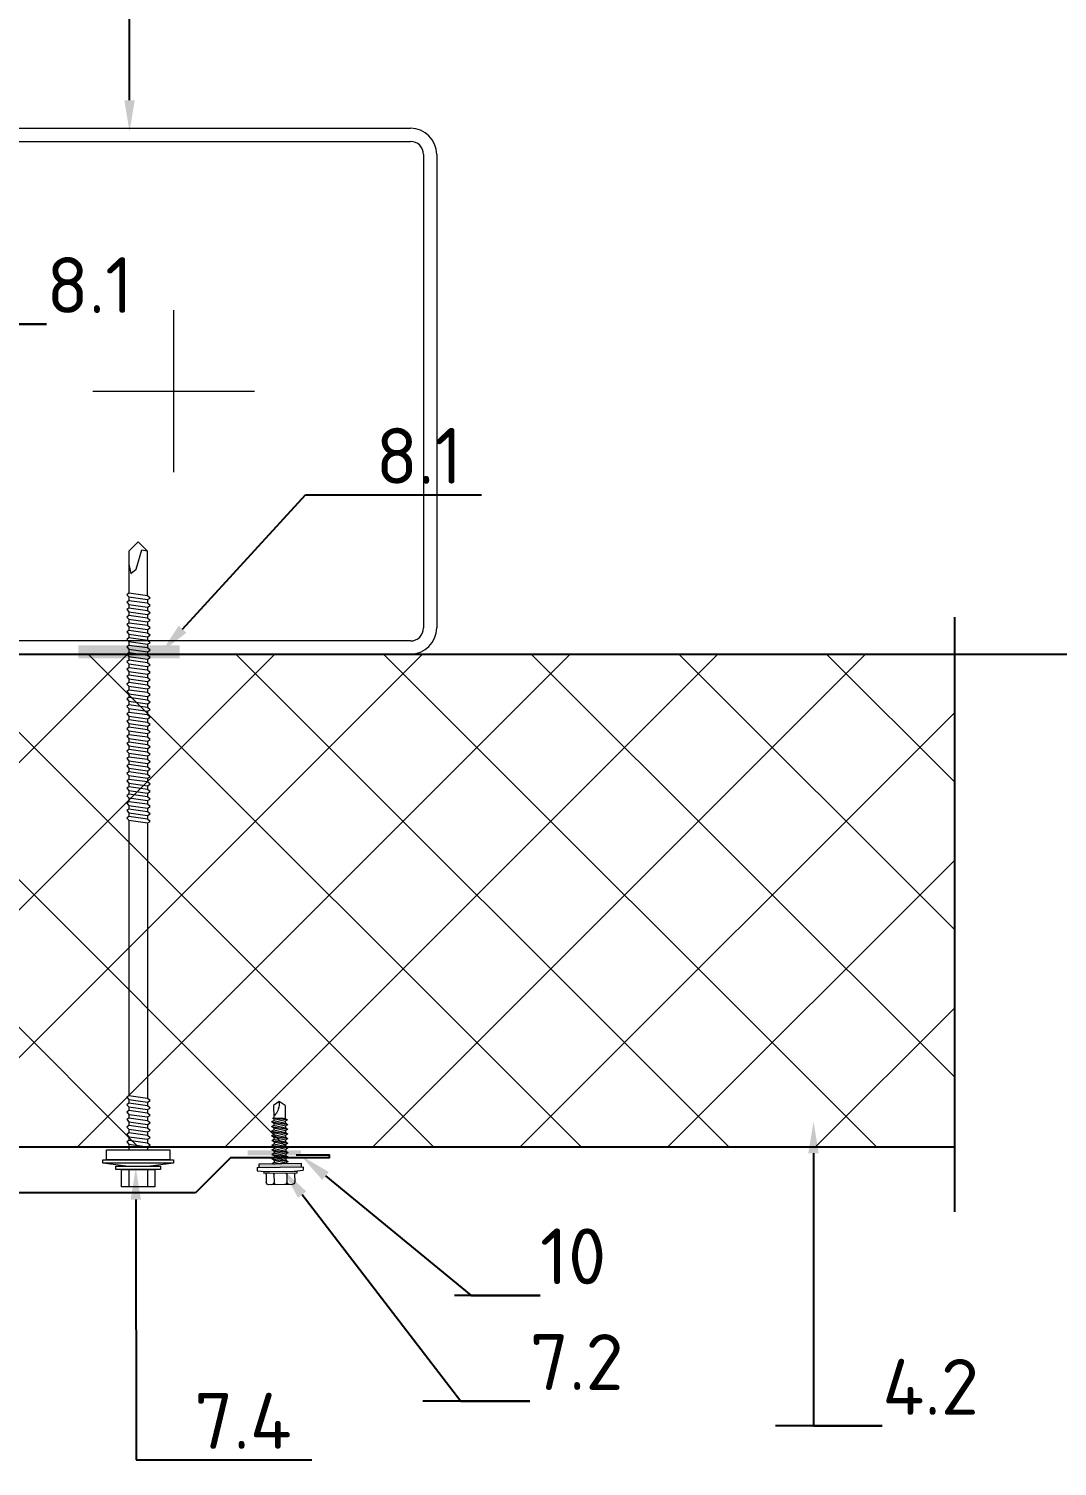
# Model space of a CAD drawing. Header units: millimetres. Extents: x -3689 to 3021565, y -698052 to -604547.
# Drawn here: x 2758851.7 to 2759164.4, y -666576 to -666138.6 of the extents above; entities that cross this region are included whole.
import ezdxf
from ezdxf import colors
from ezdxf.entities.mleader import LeaderData, LeaderLine
from ezdxf.math import Vec2, Vec3

# ---------------------------------------------------------------- set-up
doc = ezdxf.new("R2010")
doc.units = ezdxf.units.MM
doc.linetypes.add('CENTER', pattern=[50.800000000000004, 31.75, -6.35, 6.35, -6.35])
doc.layers.get('0').update_dxf_attribs({"lineweight": 0})
for name, color, linetype in [('A-FLOR-IDEN', 14, 'Continuous'), ('A-WALL-PATT', 181, 'Continuous'), ('S-GRID', 133, 'CENTER'), ('S-METL', 14, 'Continuous'), ('S-WALL-PATT', 181, 'Continuous')]:
    doc.layers.add(name, color=color, linetype=linetype)
doc.styles.add('ЕСКД', font='isocpeur.ttf')

# ---------------------------------------------------------------- blocks, each defined once
blk = doc.blocks.new('БК1')
at = {"color": 0, "linetype": 'ByBlock', "lineweight": 0, "ltscale": 60}
for p, q in [((-8180.458553099746, -262123.5185199365), (-8036.458553099746, -262123.5185199365)), ((-8180.458553099746, -262127.5185199365), (-8036.458553099746, -262127.5185199365)), ((-8188.458553099746, -262275.5185199365), (-8188.458553099746, -262131.5185199365)), ((-8184.458553099746, -262275.5185199365), (-8184.458553099746, -262131.5185199365)), ((-8032.458553099746, -262131.5185199365), (-8032.458553099746, -262275.5185199365)), ((-8028.458553099746, -262131.5185199365), (-8028.458553099746, -262275.5185199365)), ((-8108.458553099746, -262178.9185199365), (-8108.458553099746, -262228.1185199365)), ((-8133.058553099746, -262203.5185199365), (-8083.858553099746, -262203.5185199365)), ((-8036.458553099746, -262279.5185199365), (-8180.458553099746, -262279.5185199365)), ((-8036.458553099746, -262283.5185199365), (-8180.458553099746, -262283.5185199365))]:
    blk.add_line(p, q, dxfattribs=at)
for centre, radius, start, end in [((-8180.458553099746, -262131.5185199365), 8.000000000000002, 90, 180), ((-8036.458553099746, -262131.5185199365), 8.000000000000002, 0, 90), ((-8180.458553099746, -262131.5185199365), 4.000000000000001, 90, 180), ((-8036.458553099746, -262131.5185199365), 4.000000000000001, 0, 90), ((-8180.458553099746, -262275.5185199365), 8.000000000000002, 180, 270), ((-8180.458553099746, -262275.5185199365), 4.000000000000001, 180, 270), ((-8036.458553099746, -262275.5185199365), 4.000000000000001, 270, 0), ((-8036.458553099746, -262275.5185199365), 8.000000000000002, 270, 0)]:
    blk.add_arc(centre, radius, start, end, dxfattribs=at)
blk = doc.blocks.new('*U563')
at = {"lineweight": 0}
h = blk.add_hatch(dxfattribs=at)
h.set_pattern_fill('ANSI37', color=181, scale=10, style=0)
h.set_pattern_definition([(45, (90, -532.448770688905), (-22.45064030267288, 22.45064030267288), []), (135, (90, -532.448770688905), (-22.45064030267288, -22.45064030267288), [])])
h.paths.add_polyline_path([(0, 467.5512293110949), (0, 0), (150, 0), (150, 467.5512293110949)])
at = {"color": 5, "lineweight": 0}
for p, q in [((150, 467.5512293110949), (0, 467.5512293110949)), ((0, 0), (150, 0))]:
    blk.add_line(p, q, dxfattribs=at)
at = {"color": 5}
for p, q in [((0, 467.5512293110949), (0, 0)), ((150, 0), (150, 467.5512293110949))]:
    blk.add_line(p, q, dxfattribs=at)
blk = doc.blocks.new('*U572')
at = {"color": 0, "lineweight": 0, "ltscale": 10}
for p, q in [((0.9999999999995483, 10.75821146399544), (-1.578047253216045e-13, 3.758211464021094)), ((1.999999999999548, 10.75821146399548), (0.9999999999995483, 10.75821146399544)), ((0.9999999999995483, 10.75821146399544), (1.000000000000452, -10.75821146399535)), ((2.000000000000452, -10.75821146399531), (1.999999999999548, 10.75821146399548)), ((4.999999999999596, 9.625768151993025), (1.999999999999596, 9.625768151992899)), ((1.999999999999596, 9.625768151992899), (2.000000000000404, -9.625768151992732)), ((5.000000000000404, -9.625768151992606), (4.999999999999596, 9.625768151993025)), ((-1.000000000000214, 5.095994904011563), (-6.200000000000213, 5.095994904011344)), ((-6.200000000000213, 5.095994904011344), (-6.199999999999785, -5.095994904011865)), ((-2.853031142658489e-13, 6.794659872000921), (-1.000000000000285, 6.794659872000879)), ((-1.000000000000285, 6.794659872000879), (-0.9999999999997147, -6.794659872000962)), ((-0.9999999999997861, -5.095994904011646), (-1.000000000000214, 5.095994904011563)), ((2.853031142658489e-13, -6.794659872000921), (-2.853031142658489e-13, 6.794659872000921)), ((-1.000000000000119, 2.831108280006405), (-6.200000000000118, 2.831108280006187)), ((5.960699671339194, 2.831108280006697), (4.999999999999881, 2.831108280006657)), ((5.960699671339194, 2.831108280006697), (6.413676996087806, 3.623818598440535)), ((6.75340998968594, -2.831108279977059), (5.960699671339194, 2.831108280006697)), ((6.413676996087806, 3.623818598440535), (7.093142983283565, 2.831108280006745)), ((7.093142983283565, 2.831108280006745), (7.885853301688519, -2.831108279977012)), ((8.225586295286144, 2.831108280006792), (7.093142983283565, 2.831108280006745)), ((8.225586295286144, 2.831108280006792), (7.093142983283565, 2.831108280006745)), ((8.225586295286144, 2.831108280006792), (8.678563620122066, 3.623818598440631)), ((9.018296613720201, -2.831108279976964), (8.225586295286144, 2.831108280006792)), ((8.678563620122066, 3.623818598440631), (9.358029607317826, 2.83110828000684)), ((9.358029607317826, 2.83110828000684), (10.15073992572278, -2.831108279976917)), ((10.49047291932041, 2.831108280006887), (9.358029607317826, 2.83110828000684)), ((10.49047291932041, 2.831108280006887), (9.358029607317826, 2.831108280006839)), ((10.49047291932041, 2.831108280006887), (10.94345024406902, 3.623818598440726)), ((11.28318323772536, -2.831108279976869), (10.49047291932041, 2.831108280006887)), ((10.94345024406902, 3.623818598440726), (11.62291623132298, 2.831108280006935)), ((11.62291623132298, 2.831108280006935), (12.41562654969883, -2.831108279976822)), ((12.75535954329646, 2.831108280006982), (11.62291623126478, 2.831108280006935)), ((12.75535954329646, 2.831108280006983), (11.62291623132298, 2.831108280006935)), ((12.75535954329646, 2.831108280006982), (13.20833686810328, 3.623818598440821)), ((13.54806986170141, -2.831108279976774), (12.75535954329646, 2.831108280006982)), ((13.20833686810328, 3.623818598440821), (13.88780285529904, 2.83110828000703)), ((13.88780285529904, 2.83110828000703), (14.68051317370399, -2.831108279976727)), ((15.02024616730162, 2.831108280007077), (13.88780285529904, 2.83110828000703)), ((15.02024616730162, 2.831108280007078), (13.88780285529904, 2.83110828000703)), ((15.02024616730162, 2.831108280007077), (15.47322349210843, 3.623818598440916)), ((15.81295648570657, -2.831108279976679), (15.02024616730162, 2.831108280007077)), ((15.47322349210843, 3.623818598440916), (16.1526894793042, 2.831108280007125)), ((16.1526894793042, 2.831108280007125), (16.94539979768004, -2.831108279976632)), ((17.28513279133588, 2.831108280007173), (16.1526894793042, 2.831108280007125)), ((17.28513279133588, 2.831108280007173), (16.1526894793042, 2.831108280007126)), ((17.28513279133588, 2.831108280007173), (17.73811011608449, 3.623818598441011)), ((18.07784310968262, -2.831108279976584), (17.28513279133588, 2.831108280007173)), ((17.73811011608449, 3.623818598441011), (18.41757610328025, 2.83110828000722)), ((18.41757610328025, 2.83110828000722), (19.2102864216852, -2.831108279976537)), ((19.55001941528283, 2.831108280007268), (18.41757610328025, 2.83110828000722)), ((19.55001941528283, 2.831108280007268), (18.41757610328025, 2.831108280007221)), ((19.55001941528283, 2.831108280007268), (20.00299674011875, 3.623818598441106)), ((20.34272973371688, -2.831108279976489), (19.55001941528283, 2.831108280007268)), ((20.00299674011875, 3.623818598441106), (20.68246272731451, 2.831108280007316)), ((20.68246272731451, 2.831108280007316), (21.47517304571946, -2.831108279976441)), ((21.81490603931709, 2.831108280007363), (20.68246272731451, 2.831108280007316)), ((104.5005885280032, 2.83110828001226), (20.68246272731451, 2.831108280007316)), ((104.5005885280032, 2.83110828001226), (104.9535658528391, 3.623818598446098)), ((105.2932988464372, -2.831108279971497), (104.5005885280032, 2.83110828001226)), ((104.9535658528391, 3.623818598446098), (105.6330318400348, 2.831108280012307)), ((105.6330318400348, 2.831108280012307), (106.4257421584398, -2.83110827997145)), ((106.7654751520374, 2.831108280012355), (105.6330318400348, 2.831108280012307)), ((106.7654751520956, 2.831108280012355), (107.2184524768442, 3.623818598446193)), ((107.5581854704424, -2.831108279971402), (106.7654751520956, 2.831108280012355)), ((107.2184524768442, 3.623818598446193), (107.89791846404, 2.831108280012402)), ((107.89791846404, 2.831108280012402), (108.690628782445, -2.831108279971355)), ((109.0303617760426, 2.83110828001245), (107.89791846404, 2.831108280012402)), ((109.0303617760426, 2.83110828001245), (109.4833391008785, 3.623818598446288)), ((109.8230720944767, -2.831108279971307), (109.0303617760426, 2.83110828001245)), ((109.4833391008785, 3.623818598446288), (110.1628050880743, 2.831108280012497)), ((110.1628050880743, 2.831108280012497), (110.9555154064792, -2.831108279971259)), ((111.2952484000768, 2.831108280012545), (110.1628050880743, 2.831108280012497)), ((111.2952484000768, 2.831108280012545), (111.7482257248255, 3.623818598446383)), ((112.0879587184818, -2.831108279971212), (111.2952484000768, 2.831108280012545)), ((111.7482257248255, 3.623818598446383), (112.4276917120794, 2.831108280012592)), ((112.4276917120794, 2.831108280012592), (113.2204020304553, -2.831108279971164)), ((113.5601350240529, 2.83110828001264), (112.4276917120212, 2.831108280012592)), ((113.5601350240529, 2.83110828001264), (114.0131123488597, 3.623818598446478)), ((114.3528453424579, -2.831108279971117), (113.5601350240529, 2.83110828001264)), ((114.0131123488597, 3.623818598446478), (114.6925783360555, 2.831108280012687)), ((114.6925783360555, 2.831108280012687), (115.4852886544604, -2.831108279971069)), ((115.8250216480581, 2.831108280012735), (114.6925783360555, 2.831108280012687)), ((115.8250216480581, 2.831108280012735), (116.2779989728649, 3.623818598446573)), ((116.617731966463, -2.831108279971022), (115.8250216480581, 2.831108280012735)), ((116.2779989728649, 3.623818598446573), (116.9574649600606, 2.831108280012782)), ((116.9574649600606, 2.831108280012782), (117.7501752784365, -2.831108279970974)), ((118.0899082720923, 2.83110828001283), (116.9574649600606, 2.831108280012782)), ((118.0899082720923, 2.83110828001283), (118.5428855968409, 3.623818598446668)), ((118.8826185904391, -2.831108279970927), (118.0899082720923, 2.83110828001283)), ((118.5428855968409, 3.623818598446668), (119.2223515840367, 2.831108280012878)), ((119.2223515840367, 2.831108280012878), (120.0150619024417, -2.831108279970879)), ((120.3547948960393, 2.831108280012925), (119.2223515840367, 2.831108280012878)), ((120.3547948960393, 2.831108280012925), (120.8077722208752, 3.623818598446763)), ((121.1475052144733, -2.831108279970831), (120.3547948960393, 2.831108280012925)), ((120.8077722208752, 3.623818598446763), (121.4872382080709, 2.831108280012973)), ((121.4872382080709, 2.831108280012973), (122.2799485264759, -2.831108279970784)), ((122.6196815200735, 2.83110828001302), (121.4872382080709, 2.831108280012973)), ((122.6196815200735, 2.83110828001302), (123.0726588448221, 3.623818598446859)), ((123.4123918384203, -2.831108279970736), (122.6196815200735, 2.83110828001302)), ((123.0726588448221, 3.623818598446859), (123.7521248320179, 2.831108280013068)), ((123.7521248320179, 2.831108280013068), (124.5448351504519, -2.831108279970689)), ((124.8845681440496, 2.831108280013115), (123.7521248320179, 2.831108280013068)), ((124.8845681440496, 2.831108280013114), (125.3375454687982, 3.623818598446953)), ((125.6772784623963, -2.831108279970642), (124.8845681440496, 2.831108280013114)), ((125.3375454687982, 3.623818598446953), (126.017011455994, 2.831108280013162)), ((126.017011455994, 2.831108280013162), (126.8097217743989, -2.831108279970595)), ((127.1494547679966, 2.831108280013209), (126.017011455994, 2.831108280013162)), ((127.1494547679966, 2.831108280013209), (127.6024320928325, 3.623818598447048)), ((127.9421650864306, -2.831108279970547), (127.1494547679966, 2.831108280013209)), ((127.6024320928325, 3.623818598447048), (128.2818980800282, 2.831108280013257)), ((128.2818980800282, 2.831108280013257), (129.0746083984332, -2.8311082799705)), ((129.4143413920308, 2.831108280013305), (128.2818980800282, 2.831108280013257)), ((129.4143413920308, 2.831108280013305), (129.8673187167794, 3.623818598447143)), ((130.2070517104358, -2.831108279970452), (129.4143413920308, 2.831108280013305)), ((129.8673187167794, 3.623818598447143), (130.5467847040334, 2.831108280013352)), ((130.5467847040334, 2.831108280013352), (131.3394950224092, -2.831108279970405)), ((131.6792280160069, 2.8311082800134), (130.5467847039752, 2.831108280013352)), ((131.6792280160069, 2.8311082800134), (132.1322053408137, 3.623818598447238)), ((132.4719383344118, -2.831108279970357), (131.6792280160069, 2.8311082800134)), ((132.1322053408137, 3.623818598447238), (132.8116713280095, 2.831108280013447)), ((132.8116713280095, 2.831108280013447), (133.6043816464144, -2.83110827997031)), ((133.944114640012, 2.831108280013495), (132.8116713280095, 2.831108280013447)), ((133.944114640012, 2.831108280013495), (134.3970919648189, 3.623818598447333)), ((134.736824958417, -2.831108279970262), (133.944114640012, 2.831108280013495)), ((134.3970919648189, 3.623818598447333), (135.0765579520146, 2.831108280013543)), ((135.0765579520146, 2.831108280013543), (135.8692682703904, -2.831108279970214)), ((136.2090012640463, 2.83110828001359), (135.0765579520146, 2.831108280013543)), ((136.2090012640463, 2.83110828001359), (136.6619785887949, 3.623818598447428)), ((137.001711582393, -2.831108279970167), (136.2090012640463, 2.83110828001359)), ((136.6619785887949, 3.623818598447428), (137.3414445759907, 2.831108280013638)), ((137.3414445759907, 2.831108280013638), (138.1341548943956, -2.831108279970119)), ((138.4738878879932, 2.831108280013685), (137.3414445759907, 2.831108280013638)), ((138.4738878879932, 2.831108280013685), (138.9268652128292, 3.623818598447524)), ((139.2665982064273, -2.831108279970072), (138.4738878879932, 2.831108280013685)), ((138.9268652128292, 3.623818598447524), (139.6063312000249, 2.831108280013733)), ((139.6063312000249, 2.831108280013733), (140.3990415184299, -2.831108279970024)), ((140.7387745120275, 2.83110828001378), (139.6063312000249, 2.831108280013733)), ((140.7387745120275, 2.83110828001378), (141.1917518367761, 3.623818598447619)), ((141.5314848303742, -2.831108279969976), (140.7387745120275, 2.83110828001378)), ((141.1917518367761, 3.623818598447619), (141.8712178239719, 2.831108280013828)), ((141.8712178239719, 2.831108280013828), (142.6639281424059, -2.831108279969929)), ((143.0036611360036, 2.831108280013875), (141.8712178239719, 2.831108280013828)), ((143.0036611360036, 2.831108280013875), (143.4566384608104, 3.623818598447714)), ((143.7963714544085, -2.831108279969881), (143.0036611360036, 2.831108280013875)), ((143.4566384608104, 3.623818598447714), (144.1361044480061, 2.831108280013923)), ((144.1361044480061, 2.831108280013923), (144.9288147664111, -2.831108279969834)), ((145.2685477600087, 2.83110828001397), (144.1361044480061, 2.831108280013923)), ((145.2685477600087, 2.83110828001397), (145.7215250848446, 3.623818598447809)), ((146.0612580784428, -2.831108279969786), (145.2685477600087, 2.83110828001397)), ((145.7215250848446, 3.623818598447809), (146.4009910720404, 2.831108280014018)), ((146.4009910720404, 2.831108280014018), (147.1937013903871, -2.831108279969739)), ((147.5334343839848, 2.831108280014065), (146.4009910720404, 2.831108280014018)), ((147.533434384043, 2.831108280014065), (147.9864117087916, 3.623818598447904)), ((148.3261447023897, -2.831108279969691), (147.533434384043, 2.831108280014065)), ((147.9864117087916, 3.623818598447904), (148.6658776959873, 2.831108280014113)), ((148.6658776959873, 2.831108280014113), (149.4585880144214, -2.831108279969644)), ((149.798321008019, 2.831108280014161), (148.6658776959873, 2.831108280014113)), ((149.798321008019, 2.831108280014161), (150.2512983328259, 3.623818598447999)), ((150.591031326424, -2.831108279969596), (149.798321008019, 2.831108280014161)), ((150.2512983328259, 3.623818598447999), (150.9307643200216, 2.831108280014208)), ((150.9307643200216, 2.831108280014208), (151.7234746384266, -2.831108279969548)), ((152.0632076320242, 2.831108280014256), (150.9307643200216, 2.831108280014208)), ((152.0632076320242, 2.831108280014256), (152.5161849568019, 3.623818598448094)), ((152.8559179504, -2.831108279969501), (152.0632076320242, 2.831108280014256)), ((152.5161849568019, 3.623818598448094), (153.1956509439977, 2.831108280014303)), ((153.1956509439977, 2.831108280014303), (153.9883612624026, -2.831108279969453)), ((154.3280942560002, 2.831108280014351), (153.1956509439977, 2.831108280014303)), ((154.3280942560002, 2.831108280014351), (154.7810715808071, 3.623818598448189)), ((155.1208045744052, -2.831108279969406), (154.3280942560002, 2.831108280014351)), ((154.7810715808071, 3.623818598448189), (155.4605375680028, 2.831108280014398)), ((155.4605375680028, 2.831108280014398), (156.2532478864078, -2.831108279969358)), ((156.5929808800054, 2.831108280014446), (155.4605375680028, 2.831108280014398)), ((156.5929808800054, 2.831108280014446), (157.0459582048413, 3.623818598448284)), ((157.3856911984394, -2.831108279969311), (156.5929808800054, 2.831108280014446)), ((157.0459582048413, 3.623818598448284), (157.7254241920371, 2.831108280014493)), ((157.7254241920371, 2.831108280014493), (158.518134510442, -2.831108279969263)), ((158.8578675040397, 2.831108280014541), (157.7254241920371, 2.831108280014493)), ((158.8578675040397, 2.831108280014541), (159.3108448287883, 3.623818598448379)), ((159.6505778223864, -2.831108279969216), (158.8578675040397, 2.831108280014541)), ((159.3108448287883, 3.623818598448379), (159.990310815984, 2.831108280014588)), ((159.990310815984, 2.831108280014588), (160.7830211344181, -2.831108279969168)), ((161.1227541280157, 2.831108280014636), (159.990310815984, 2.831108280014588)), ((161.1227541280157, 2.831108280014636), (161.5757314528225, 3.623818598448474)), ((161.9154644464207, -2.831108279969121), (161.1227541280157, 2.831108280014636)), ((161.5757314528225, 3.623818598448474), (162.2551974400183, 2.831108280014683)), ((162.2551974400183, 2.831108280014683), (163.0479077584232, -2.831108279969073)), ((163.3876407520209, 2.831108280014731), (162.2551974400183, 2.831108280014683)), ((163.3876407520209, 2.831108280014731), (163.8406180767986, 3.623818598448569)), ((164.1803510703967, -2.831108279969026), (163.3876407520209, 2.831108280014731)), ((163.8406180767986, 3.623818598448569), (164.5200840639943, 2.831108280014779)), ((164.5200840639943, 2.831108280014779), (165.3127943823993, -2.831108279968978)), ((165.6525273759969, 2.831108280014826), (164.5200840639943, 2.831108280014779)), ((165.6525273759969, 2.831108280014826), (166.1055047008037, 3.623818598448664)), ((166.4452376944019, -2.83110827996893), (165.6525273759969, 2.831108280014826)), ((166.1055047008037, 3.623818598448664), (166.7849706879995, 2.831108280014874)), ((166.7849706879995, 2.831108280014874), (167.5776810064336, -2.831108279968883)), ((167.9174140000312, 2.831108280014921), (166.7849706879995, 2.831108280014874)), ((167.9174140000312, 2.831108280014921), (168.370391324838, 3.62381859844876)), ((168.7101243184361, -2.831108279968835), (167.9174140000312, 2.831108280014921)), ((168.370391324838, 3.62381859844876), (169.0498573120338, 2.831108280014969)), ((169.0498573120338, 2.831108280014969), (169.8425676303805, -2.831108279968788)), ((170.1823006239781, 2.831108280015016), (169.0498573120338, 2.831108280014969)), ((170.1823006240363, 2.831108280015016), (170.6352779488141, 3.623818598448855)), ((170.9750109424122, -2.83110827996874), (170.1823006240363, 2.831108280015016)), ((170.6352779488141, 3.623818598448855), (171.3147439360098, 2.831108280015064)), ((171.3147439360098, 2.831108280015064), (172.1074542544148, -2.831108279968693)), ((172.4471872480124, 2.831108280015112), (171.3147439360098, 2.831108280015064)), ((172.4471872480124, 2.831108280015112), (172.9001645728192, 3.62381859844895)), ((173.2398975664173, -2.831108279968645), (172.4471872480124, 2.831108280015112)), ((172.9001645728192, 3.62381859844895), (173.579630560015, 2.831108280015159)), ((173.5796305600149, 2.831108280015159), (187.1689503039877, 2.83110828001573)), ((173.579630560015, 2.831108280015159), (174.3723408784199, -2.831108279968598)), ((181.733222406422, -0.679465987201224), (187.6219276287947, 1.132443311997329)), ((187.168891720008, 2.83110828001573), (190, 1.699364696006077e-11)), ((190, 1.699364696006077e-11), (187.1688917200664, -2.83110827996806)), ((187.6219276287947, 1.132443311997329), (187.310505717999, 2.689552866004499)), ((-0.9999999999998811, -2.831108279977385), (-6.19999999999988, -2.831108279977603)), ((1.578047253205254e-13, -3.758211463995394), (1.000000000000452, -10.75821146399535)), ((6.75340998968594, -2.831108279977058), (5.000000000000119, -2.831108279977132)), ((7.432875976881695, -3.510574267172757), (6.75340998968594, -2.831108279977059)), ((7.885853301688519, -2.831108279977012), (7.432875976881695, -3.510574267172757)), ((9.018296613720201, -2.831108279976964), (7.885853301688519, -2.831108279977012)), ((9.018296613720201, -2.831108279976963), (7.885853301688519, -2.831108279977011)), ((9.697762600915956, -3.510574267172662), (9.018296613720201, -2.831108279976964)), ((10.15073992572278, -2.831108279976917), (9.697762600915956, -3.510574267172662)), ((11.28318323766715, -2.831108279976869), (10.15073992572278, -2.831108279976917)), ((11.28318323772536, -2.831108279976868), (10.15073992572278, -2.831108279976916)), ((11.96264922492111, -3.510574267172567), (11.28318323772536, -2.831108279976869)), ((12.41562654969883, -2.831108279976822), (11.96264922492111, -3.510574267172567)), ((13.54806986170141, -2.831108279976774), (12.41562654969883, -2.831108279976822)), ((13.54806986170141, -2.831108279976773), (12.41562654969883, -2.83110827997682)), ((14.22753584889717, -3.510574267172472), (13.54806986170141, -2.831108279976774)), ((14.68051317370399, -2.831108279976727), (14.22753584889717, -3.510574267172472)), ((15.81295648570657, -2.831108279976679), (14.68051317370399, -2.831108279976727)), ((15.81295648570657, -2.831108279976678), (14.68051317370399, -2.831108279976725)), ((16.49242247290232, -3.510574267172377), (15.81295648570657, -2.831108279976679)), ((16.94539979768004, -2.831108279976632), (16.49242247290232, -3.510574267172377)), ((18.07784310968262, -2.831108279976584), (16.94539979768004, -2.831108279976632)), ((18.07784310968262, -2.831108279976584), (16.94539979768004, -2.831108279976631)), ((18.75730909687838, -3.510574267172282), (18.07784310968262, -2.831108279976584)), ((19.2102864216852, -2.831108279976537), (18.75730909687838, -3.510574267172282)), ((20.34272973371688, -2.831108279976489), (19.2102864216852, -2.831108279976537)), ((20.34272973371688, -2.831108279976489), (19.2102864216852, -2.831108279976536)), ((21.02219572091264, -3.510574267172187), (20.34272973371688, -2.831108279976489)), ((21.47517304571946, -2.831108279976441), (21.02219572091264, -3.510574267172187)), ((105.2932988464372, -2.831108279971498), (21.47517304571946, -2.831108279976441)), ((105.972764833633, -3.510574267167195), (105.2932988464372, -2.831108279971497)), ((106.4257421584398, -2.83110827997145), (105.972764833633, -3.510574267167195)), ((107.5581854703842, -2.831108279971402), (106.4257421584398, -2.83110827997145)), ((108.2376514576382, -3.5105742671671), (107.5581854704424, -2.831108279971402)), ((108.690628782445, -2.831108279971355), (108.2376514576382, -3.5105742671671)), ((109.8230720944767, -2.831108279971307), (108.690628782445, -2.831108279971355)), ((110.5025380816724, -3.510574267167005), (109.8230720944767, -2.831108279971307)), ((110.9555154064792, -2.831108279971259), (110.5025380816724, -3.510574267167005)), ((112.0879587184236, -2.831108279971212), (110.9555154064792, -2.831108279971259)), ((112.7674247056776, -3.51057426716691), (112.0879587184818, -2.831108279971212)), ((113.2204020304553, -2.831108279971164), (112.7674247056776, -3.51057426716691)), ((114.3528453424579, -2.831108279971117), (113.2204020304553, -2.831108279971164)), ((115.0323113296536, -3.510574267166815), (114.3528453424579, -2.831108279971117)), ((115.4852886544604, -2.831108279971069), (115.0323113296536, -3.510574267166815)), ((116.617731966463, -2.831108279971022), (115.4852886544604, -2.831108279971069)), ((117.2971979536588, -3.510574267166719), (116.617731966463, -2.831108279971022)), ((117.7501752784365, -2.831108279970974), (117.2971979536588, -3.510574267166719)), ((118.8826185904391, -2.831108279970927), (117.7501752784365, -2.831108279970974)), ((119.5620845776348, -3.510574267166624), (118.8826185904391, -2.831108279970927)), ((120.0150619024417, -2.831108279970879), (119.5620845776348, -3.510574267166624)), ((121.1475052144733, -2.831108279970831), (120.0150619024417, -2.831108279970879)), ((121.8269712016691, -3.510574267166529), (121.1475052144733, -2.831108279970831)), ((122.2799485264759, -2.831108279970784), (121.8269712016691, -3.510574267166529)), ((123.4123918384203, -2.831108279970736), (122.2799485264759, -2.831108279970784)), ((124.0918578256743, -3.510574267166434), (123.4123918384203, -2.831108279970736)), ((124.5448351504519, -2.831108279970689), (124.0918578256743, -3.510574267166434)), ((125.6772784623963, -2.831108279970641), (124.5448351504519, -2.831108279970689)), ((126.3567444495921, -3.51057426716634), (125.6772784623963, -2.831108279970642)), ((126.8097217743989, -2.831108279970595), (126.3567444495921, -3.51057426716634)), ((127.9421650864306, -2.831108279970547), (126.8097217743989, -2.831108279970595)), ((128.6216310736264, -3.510574267166245), (127.9421650864306, -2.831108279970547)), ((129.0746083984332, -2.8311082799705), (128.6216310736264, -3.510574267166245)), ((130.2070517103776, -2.831108279970452), (129.0746083984332, -2.8311082799705)), ((130.8865176976315, -3.51057426716615), (130.2070517104358, -2.831108279970452)), ((131.3394950224092, -2.831108279970405), (130.8865176976315, -3.51057426716615)), ((132.4719383344118, -2.831108279970357), (131.3394950224092, -2.831108279970405)), ((133.1514043216076, -3.510574267166055), (132.4719383344118, -2.831108279970357)), ((133.6043816464144, -2.83110827997031), (133.1514043216076, -3.510574267166055)), ((134.736824958417, -2.831108279970262), (133.6043816464144, -2.83110827997031)), ((135.4162909456127, -3.51057426716596), (134.736824958417, -2.831108279970262)), ((135.8692682703904, -2.831108279970214), (135.4162909456127, -3.51057426716596)), ((137.001711582393, -2.831108279970167), (135.8692682703904, -2.831108279970214)), ((137.6811775695888, -3.510574267165865), (137.001711582393, -2.831108279970167)), ((138.1341548943956, -2.831108279970119), (137.6811775695888, -3.510574267165865)), ((139.2665982064273, -2.831108279970072), (138.1341548943956, -2.831108279970119)), ((139.946064193623, -3.51057426716577), (139.2665982064273, -2.831108279970072)), ((140.3990415184299, -2.831108279970024), (139.946064193623, -3.51057426716577)), ((141.5314848303742, -2.831108279969976), (140.3990415184299, -2.831108279970024)), ((142.2109508176282, -3.510574267165675), (141.5314848303742, -2.831108279969976)), ((142.6639281424059, -2.831108279969929), (142.2109508176282, -3.510574267165675)), ((143.7963714544085, -2.831108279969881), (142.6639281424059, -2.831108279969929)), ((144.4758374416043, -3.51057426716558), (143.7963714544085, -2.831108279969881)), ((144.9288147664111, -2.831108279969834), (144.4758374416043, -3.51057426716558)), ((146.0612580784428, -2.831108279969786), (144.9288147664111, -2.831108279969834)), ((146.7407240656385, -3.510574267165484), (146.0612580784428, -2.831108279969786)), ((147.1937013903871, -2.831108279969739), (146.7407240656385, -3.510574267165484)), ((148.3261447023897, -2.831108279969691), (147.1937013903871, -2.831108279969739)), ((149.0056106895855, -3.510574267165389), (148.3261447023897, -2.831108279969691)), ((149.4585880144214, -2.831108279969644), (149.0056106895855, -3.510574267165389)), ((150.591031326424, -2.831108279969596), (149.4585880144214, -2.831108279969644)), ((151.2704973136197, -3.510574267165294), (150.591031326424, -2.831108279969596)), ((151.7234746384266, -2.831108279969548), (151.2704973136197, -3.510574267165294)), ((152.8559179504, -2.831108279969501), (151.7234746384266, -2.831108279969548)), ((153.5353839376249, -3.510574267165199), (152.8559179504, -2.831108279969501)), ((153.9883612624026, -2.831108279969453), (153.5353839376249, -3.510574267165199)), ((155.1208045744052, -2.831108279969406), (153.9883612624026, -2.831108279969453)), ((155.8002705616009, -3.510574267165104), (155.1208045744052, -2.831108279969406)), ((156.2532478864078, -2.831108279969358), (155.8002705616009, -3.510574267165104)), ((157.3856911984394, -2.831108279969311), (156.2532478864078, -2.831108279969358)), ((158.0651571856352, -3.510574267165009), (157.3856911984394, -2.831108279969311)), ((158.518134510442, -2.831108279969263), (158.0651571856352, -3.510574267165009)), ((159.6505778223864, -2.831108279969216), (158.5181345103838, -2.831108279969263)), ((160.3300438095822, -3.510574267164914), (159.6505778223864, -2.831108279969216)), ((160.7830211344181, -2.831108279969168), (160.3300438095822, -3.510574267164914)), ((161.9154644464207, -2.831108279969121), (160.7830211344181, -2.831108279969168)), ((162.5949304336164, -3.510574267164818), (161.9154644464207, -2.831108279969121)), ((163.0479077584232, -2.831108279969073), (162.5949304336164, -3.510574267164818)), ((164.1803510703967, -2.831108279969026), (163.0479077584232, -2.831108279969073)), ((164.8598170576507, -3.510574267164723), (164.1803510703967, -2.831108279969026)), ((165.3127943823993, -2.831108279968978), (164.8598170576507, -3.510574267164723)), ((166.4452376944019, -2.83110827996893), (165.3127943823993, -2.831108279968978)), ((167.1247036815976, -3.510574267164628), (166.4452376944019, -2.83110827996893)), ((167.5776810064336, -2.831108279968883), (167.1247036815976, -3.510574267164628)), ((168.7101243184361, -2.831108279968835), (167.5776810064336, -2.831108279968883)), ((169.3895903056319, -3.510574267164533), (168.7101243184361, -2.831108279968835)), ((169.8425676303805, -2.831108279968788), (169.3895903056319, -3.510574267164533)), ((170.9750109424122, -2.83110827996874), (169.8425676303805, -2.831108279968788)), ((171.6544769296079, -3.510574267164438), (170.9750109424122, -2.83110827996874)), ((172.1074542544148, -2.831108279968693), (171.6544769296079, -3.510574267164438)), ((173.2398975664173, -2.831108279968645), (172.1074542544148, -2.831108279968693)), ((173.9193635536131, -3.510574267164343), (173.2398975664173, -2.831108279968645)), ((174.3723408784199, -2.831108279968598), (173.9193635536131, -3.510574267164343)), ((187.1689503040461, -2.83110827996806), (174.3723408784199, -2.831108279968598)), ((180.3742904320306, -2.264886624010712), (181.733222406422, -0.679465987201224)), ((183.2053987120226, -2.831108279968227), (180.3742904320306, -2.264886624010712)), ((-6.199999999999785, -5.095994904011865), (-0.9999999999997861, -5.095994904011646)), ((-0.9999999999997147, -6.794659872000962), (2.853031142658489e-13, -6.794659872000921)), ((1.000000000000452, -10.75821146399535), (2.000000000000452, -10.75821146399531)), ((2.000000000000404, -9.625768151992732), (5.000000000000404, -9.625768151992606))]:
    blk.add_line(p, q, dxfattribs=at)
blk = doc.blocks.new('*U574')
for p in [(0, 250), (-250, 0)]:
    blk.add_line(p, (0, 0))
for points in [[(-11.60660171776544, 280.6066017178237), (-11.60660171776544, 290.6066017178237), (-10.60660171776544, 290.6066017178237), (-10.60660171776544, 260.6066017178237), (0, 250)], [(-280.6066017178237, 11.60660171779455), (-290.6066017178237, 11.60660171779455), (-290.6066017178237, 10.60660171779455), (-260.6066017178237, 10.60660171779455), (-250, 0)]]:
    blk.add_lwpolyline(points)
blk = doc.blocks.new('*U530')
at = {"lineweight": 0}
blk.add_hatch(color=0, dxfattribs=at).paths.add_polyline_path([(6.500028934155127, -0.9992351740365836), (-6.500028934155127, -0.9992351740365865), (-6.500028934155127, -1.443296356685747e-15), (6.500028934155127, 1.443296356685747e-15)])
at = {"color": 0, "lineweight": 0}
for p, q in [((-1.75979577822, 17.76911293662852), (0.0001427191382348255, 19.00156603410142)), ((-1.75979577822, 17.77512051083614), (-1.759595558345612, 13.76304829795845)), ((0.0001427191382348255, 19.00156603410142), (1.760204217272982, 17.76928860001499)), ((1.760204217280258, 17.77529617422261), (1.760392185868111, 14.00871998502408)), ((1.269850955752187, 14.00874446512899), (-2.463640661277172, 13.35062126943376)), ((-1.759620378325057, 13.75704072578811), (-2.463640661277172, 13.35062126943376)), ((-1.759660946023363, 12.94413154770155), (-2.463640661277172, 13.35062126943376)), ((1.760352715740735, 13.21780442399904), (-1.75969064364472, 12.34904072748032)), ((1.760382413362092, 13.81289524427848), (-1.759660946016087, 12.94413154770155)), ((-0.73936477863754, 14.00884473376209), (-1.759620378303229, 13.75704072578811)), ((2.112392185430505, 14.00870241870871), (-0.73936477863754, 14.00884473376209)), ((1.760382413362092, 13.81289524427848), (1.760351631783121, 13.19608375453391)), ((2.464332430994543, 12.81131470232504), (1.760352715740735, 13.21780442399904)), ((2.099570586164188, 14.00870305852732), (1.760382413362092, 13.81289524427848)), ((2.46419190031156, 9.995314705651255), (-2.46385145729437, 9.126621274393985)), ((-1.759831174327704, 9.533040730806535), (-2.46385145729437, 9.126621274393985)), ((-1.759871742040562, 8.720131552719979), (-2.46385145729437, 9.126621274393985)), ((2.464262165653051, 11.40331470395904), (-2.463781191952878, 10.53462127275998)), ((-1.759760908986212, 10.94104072911432), (-2.463781191952878, 10.53462127275998)), ((-1.75980147669907, 10.12813155108597), (-2.463781191952878, 10.53462127275998)), ((2.464332430994543, 12.81131470232504), (-2.463710926611387, 11.94262127106777)), ((-1.75969064364472, 12.34904072748032), (-2.463710926611387, 11.94262127106777)), ((-1.759731211357578, 11.53613154939376), (-2.463710926611387, 11.94262127106777)), ((1.760141919723536, 8.993804429017475), (-1.759901439669195, 8.12504073244054)), ((1.760171617337617, 9.588895249296913), (-1.759871742040562, 8.720131552719979)), ((1.760212185057751, 10.40180442732526), (-1.759831174327704, 9.533040730806535)), ((-1.75980147669907, 10.12813155108597), (-1.759831174327704, 9.533040730806535)), ((1.760241882679109, 10.99689524766291), (-1.75980147669907, 10.12813155108597)), ((1.760282450399243, 11.80980442569126), (-1.759760908986212, 10.94104072911432)), ((-1.759731211357578, 11.53613154939376), (-1.759760908986212, 10.94104072911432)), ((1.760312148020601, 12.4048952459707), (-1.759731211357578, 11.53613154939376)), ((-1.759660946016087, 12.94413154770155), (-1.75969064364472, 12.34904072748032)), ((1.760171617352169, 9.588895249296913), (1.760140835780474, 8.972083759494128)), ((2.464121634970069, 8.587314707343468), (1.76014191971626, 8.993804429017475)), ((2.46419190031156, 9.995314705651255), (1.760171617337617, 9.588895249296913)), ((1.760241882693661, 10.99689524766291), (1.760211101121966, 10.38008375786012)), ((2.46419190031156, 9.995314705651255), (1.760212185057751, 10.40180442732526)), ((2.464262165653051, 11.40331470395904), (1.760241882679109, 10.99689524766291)), ((1.760312148035152, 12.4048952459707), (1.760281366463457, 11.78808375616791)), ((2.464262165653051, 11.40331470395904), (1.760282450399243, 11.80980442569126)), ((2.464332430994543, 12.81131470232504), (1.760312148020601, 12.4048952459707)), ((2.463981104301637, 5.771314710669687), (-2.464062253289741, 4.902621279470623)), ((-1.760041970337626, 5.309040735766758), (-2.464062253289741, 4.902621279470623)), ((-1.760082538043208, 4.496131557738409), (-2.464062253289741, 4.902621279470623)), ((2.464051369635853, 7.179314708977475), (-2.463991987948249, 6.31062127777841)), ((-1.759971704996135, 6.717040734132754), (-2.463991987948249, 6.31062127777841)), ((-1.760012272723545, 5.904131556046196), (-2.463991987948249, 6.31062127777841)), ((2.464121634970069, 8.587314707343468), (-2.463921722635862, 7.718621276086197)), ((-1.759901439669195, 8.12504073244054), (-2.463921722635862, 7.718621276086197)), ((-1.759942007382053, 7.312131554412192), (-2.463921722635862, 7.718621276086197)), ((1.759931123720889, 4.769804434035906), (-1.760112235664566, 3.901040737458971)), ((-1.760082538035932, 4.496131557738409), (-1.760112235679118, 3.901040737458971)), ((1.759960821342246, 5.364895254315344), (-1.760082538043208, 4.496131557738409)), ((-1.760012272716269, 5.904131556046196), (-1.760043054287964, 5.287320066301619)), ((1.760001389040553, 6.177804432401901), (-1.760041970337626, 5.309040735766758)), ((1.760031086669186, 6.772895252623131), (-1.760012272716269, 5.904131556046196)), ((-1.759942007374777, 7.312131554412192), (-1.7599727889683, 6.695320064609406)), ((1.760071654382044, 7.585804430709688), (-1.759971704996135, 6.717040734132754)), ((1.760101352010678, 8.180895250989126), (-1.759942007374777, 7.312131554412192)), ((-1.759871742040562, 8.720131552719979), (-1.759901439669195, 8.12504073244054)), ((1.759960821342246, 5.364895254315344), (1.759930039755999, 4.748083764512558)), ((2.463910838960146, 4.363314712303692), (1.759931123720889, 4.769804434035906)), ((2.463981104301637, 5.771314710669687), (1.759960821327694, 5.364895254315344)), ((1.760031086669186, 6.772895252623131), (1.760000305097491, 6.156083762820346)), ((2.463981104301637, 5.771314710669687), (1.760001389040553, 6.177804432343693)), ((2.464051369635853, 7.179314708977475), (1.760031086669186, 6.772895252623131)), ((1.760101352010678, 8.180895250989126), (1.760070570438983, 7.564083761186341)), ((2.464051369635853, 7.179314708977475), (1.760071654382044, 7.585804430709688)), ((2.464121634970069, 8.587314707343468), (1.760101352010678, 8.180895250989126)), ((2.46377030829899, 1.547314715688118), (-2.464273049314216, 0.6786212844308461)), ((-1.760252766340273, 1.085040740785189), (-2.46427304930694, 0.6786212844308461)), ((-1.760293334060407, 0.2721315627568398), (-2.464273049314216, 0.6786212844308461)), ((2.463840573640482, 2.955314713995905), (-2.464202783972724, 2.086621282796841)), ((-1.760182501006057, 2.493040739151184), (-2.464202783972724, 2.086621282796841)), ((-1.760223068718916, 1.680131561064627), (-2.464202783972724, 2.086621282796841)), ((2.463910838960146, 4.363314712303692), (-2.464132518631233, 3.494621281104628)), ((-1.760112235679118, 3.901040737458971), (-2.464132518631233, 3.494621281104628)), ((-1.760152803377424, 3.088131559430622), (-2.464132518631233, 3.494621281104628)), ((-1.760293334053131, 0.2721315627568398), (-1.76030691460619, -3.908666534005322e-16)), ((1.759750025339599, 1.140895259333775), (-1.760293334053131, 0.2721315627568398)), ((1.759790593045182, 1.953804437362124), (-1.760252766332997, 1.085040740785189)), ((-1.76022306871164, 1.680131561064627), (-1.760252766340273, 1.085040740785189)), ((1.759820290666539, 2.548895257641562), (-1.760223068718916, 1.680131561064627)), ((1.759860858379397, 3.361804435728119), (-1.760182501006057, 2.493040739151184)), ((-1.760152803377424, 3.088131559430622), (-1.760182501006057, 2.493040739151184)), ((1.759890556000755, 3.95689525594935), (-1.760152803377424, 3.088131559430622)), ((1.75972032770369, 0.545804439054337), (-0.4517616882585572, -1.003112455896365e-16)), ((2.463700042957499, 0.1393147173803305), (1.673376388229372, 3.715641990152666e-16)), ((1.759750025339599, 1.140895259333775), (1.759719243746076, 0.5240837695309898)), ((2.463700042957499, 0.1393147173803305), (1.75972032770369, 0.545804439054337)), ((2.46377030829899, 1.547314715688118), (1.759750025339599, 1.140895259333775)), ((1.759820290673815, 2.548895257641562), (1.759789509087568, 1.932083767896985)), ((2.46377030829899, 1.547314715688118), (1.759790593037906, 1.953804437362124)), ((2.463840573640482, 2.955314713995905), (1.759820290666539, 2.548895257641562)), ((1.759890556000755, 3.95689525594935), (1.75985977442906, 3.340083766204772)), ((2.463840573640482, 2.955314713995905), (1.759860858379397, 3.361804435728119)), ((2.463910838960146, 4.363314712303692), (1.759890556000755, 3.95689525594935)), ((2.463700042957499, 0.1393147173803305), (2.222372062249633, 4.934657265586468e-16)), ((6.499971000332154, 0.001566034101416869), (6.500028934155127, -0.9992351740365836)), ((-6.999971091820045, -0.9992351740365866), (-6.999913204039332, -1.999240946024658)), ((7.000028934984586, -0.9992351740365835), (-6.999971091820045, -0.9992351740365866)), ((-6.999971091820045, -0.9992351740365866), (-6.999971091820045, -1.999235174036587)), ((-3.372512593312422, -2.360930037742948), (-6.999971091820045, -1.999235174036587)), ((-5.042529794140137, -2.36092890793225), (4.957470193156043, -2.360429864318575)), ((-5.042529794140137, -2.36092890793225), (-5.042504841956543, -2.860928907291965)), ((-5.042504841956543, -2.860928907291965), (4.957495145325085, -2.860429863678291)), ((-4.372512593326974, -2.360930037742948), (4.28745299234288, -2.360428734507877)), ((-4.372466748827719, -3.152888939424885), (-4.372330301179318, -5.510008432378529)), ((-2.01065795654722, -3.152687751920895), (-2.010521505289943, -5.509871713235045)), ((-2.010653540746716, -3.228970242373181), (-2.010521505289943, -5.509871713235045)), ((1.925690043317446, -3.152571722050198), (1.925826488215536, -5.509643848228735)), ((7.000086822110463, -1.99922954221256), (3.287452992371983, -2.360428734507877)), ((4.287498841193157, -3.152463260455988), (4.287635284337741, -5.509507129143458)), ((4.957470193156043, -2.360429864318575), (4.957495145325085, -2.860429863678291)), ((7.000028934984586, -0.9992351740365835), (7.000086822103187, -1.99922954221256)), ((7.000028934991862, -0.9992351740365835), (7.000028934991862, -1.999235174036584)), ((-3.58501512947987, -6.297232458076908), (3.50041125866119, -6.296822300821078))]:
    blk.add_line(p, q, dxfattribs=at)
blk.add_lwpolyline([(6.500028934155127, -0.9992351740365836), (-6.500028934155127, -0.9992351740365865), (-6.500028934155127, -1.443296356685747e-15), (6.500028934155127, 1.443296356685747e-15)], close=True, dxfattribs=at)
for centre, start, end in [((-3.585060702433111, -5.509962859388908), 180.0033167038442, 270.0033167042611), ((-2.797791103977942, -5.509917286399288), 270.0033167042611, 0.003316703844216687), ((-1.22325190653646, -5.509826140245424), 180.0033167038442, 270.0033167042611), ((1.138556889469329, -5.509689421276563), 270.0033167042611, 0.003316703844216687), ((2.713096086903535, -5.509598275122698), 180.0033167038442, 270.0033167042611), ((3.500365685649742, -5.509552702133078), 270.0033167042611, 0.003316703844216687)]:
    blk.add_arc(centre, 0.7872696000000154, start, end, dxfattribs=at)
at = {"color": 0, "lineweight": 0, "extrusion": (0, 0, -1)}
for centre, major_axis, ratio, start_param, end_param in [((-5.164466747446568, -3.152934786339758), (-0.4695426015677405, -0.6378038454834557), 0.9999999999521482, 3.7001413829075, 4.077737360034711), ((-1.218657958088442, -3.152737986587455), (-0.4695426016314956, -0.6378038455700573), 0.9999999998798036, 0.9361447064777346, 1.313740683556781), ((1.133690044815013, -3.152620782959275), (-0.4695426015914638, -0.6378038455156804), 0.9999999999951029, 3.700141382885612, 4.077737360014203), ((5.079498840263115, -3.152423982799518), (-0.469542601613166, -0.6378038455451589), 0.9999999999374978, 0.9361447064519131, 1.313740683536806)]:
    blk.add_ellipse(centre, major_axis=major_axis, ratio=ratio, start_param=start_param, end_param=end_param, dxfattribs=at)
at = {"color": 0, "lineweight": 0, "extrusion": (0, 0, -0.9999999999999999)}
for centre, major_axis, ratio, start_param, end_param in [((-2.802657956068287, -3.152817035093905), (-0.4695426015830329, -0.6378038455042281), 0.9999999999820529, 3.700141382891477, 4.077737359997727), ((2.717690042794858, -3.152541734511033), (-0.469542601635972, -0.6378038455761381), 0.9999999998681064, 0.9361447064850439, 1.31374068359107)]:
    blk.add_ellipse(centre, major_axis=major_axis, ratio=ratio, start_param=start_param, end_param=end_param, dxfattribs=at)
at = {"color": 0, "lineweight": 0}
blk.add_open_spline([(0.0001427191455107831, 19.00156603415963), (0.05083747002936031, 18.23320035467623), (0.1406947712312066, 16.87125922471751), (0.8799432696832777, 15.33543048088905), (1.551164845863238, 14.82059633685276), (1.760358575389543, 14.67621029395378)], degree=3, knots=[0, 0, 0, 0, 2.306624246534305, 4.088530392190128, 4.845953933886731, 4.845953933886731, 4.845953933886731, 4.845953933886731], dxfattribs=at)
blk = doc.blocks.new('*U529')
at = {"color": 0, "rotation": 270}
blk.add_blockref('*U530', (0, -3.641531520770513e-12), dxfattribs=at)

msp = doc.modelspace()

# ---------------------------------------------------------------- hatches: boundary and pattern name
at = {"layer": 'S-WALL-PATT', "lineweight": 0, "ltscale": 10}
h = msp.add_hatch(color=250, dxfattribs=at)
h.dxf.hatch_style = 1
h.paths.add_polyline_path([(2758897.530153735, -666326.1567043782), (2758897.530153735, -666330.1890696528), (2758866.708896401, -666330.1890696528), (2758866.708896401, -666326.1567043782)])
h = msp.add_hatch(color=250, dxfattribs=at)
h.dxf.hatch_style = 1
h.paths.add_polyline_path([(2758934.48295241, -666481.364622556), (2758934.48295241, -666479.8529748131), (2758918.252589548, -666479.8529748131), (2758918.252589548, -666481.364622556)])

# ---------------------------------------------------------------- linework, layer by layer
at = {"layer": 'S-GRID', "color": 250, "ltscale": 5}
msp.add_line((2758525.75263536, -666328.8532748052), (2759770.433704202, -666328.8532748052), dxfattribs=at)
at = {"layer": 'S-METL', "color": 250, "ltscale": 10}
msp.add_line((2759133.284807764, -666498.5944622811), (2759133.284807764, -666317.567684087), dxfattribs=at)

# ---------------------------------------------------------------- block references
at = {"layer": 'A-WALL-PATT', "color": 250, "lineweight": 0, "xscale": -1, "rotation": 270.0000000000001}
msp.add_blockref('*U563', (2758665.733578452, -666478.8532748052), dxfattribs=at)
at = {"layer": 'S-METL', "color": 250}
msp.add_blockref('БК1', (2767004.192131552, -404045.3347548687), dxfattribs=at)
at = {"layer": 'S-METL', "color": 250, "xscale": -1}
msp.add_blockref('*U574', (2758652.438846109, -666492.7815807024), dxfattribs=at)
for name, p, rotation in [('*U572', (2758884.976975911, -666484.7183334004), 270), ('*U529', (2758928.121885248, -666483.9908577144), 270.7690118746293)]:
    msp.add_blockref(name, p, dxfattribs=dict(at, rotation=rotation))

# ---------------------------------------------------------------- leaders
at = {"layer": 'A-FLOR-IDEN', "color": 250}
ml = msp.add_multileader_mtext('Standard', dxfattribs=at)
ml.set_content('2.1', color=250, style='ЕСКД')
ml.set_leader_properties()
ml.build(insert=Vec2(0, 0))
ml.multileader.update_dxf_attribs({"text_left_attachment_type": 6, "text_right_attachment_type": 6, "dogleg_length": 20.96987534605703, "arrow_head_size": 9.600000000000001})
ctx = ml.context
ctx.base_point, ctx.char_height, ctx.arrow_head_size, ctx.landing_gap_size, ctx.plane_origin, ctx.plane_x_axis, ctx.plane_y_axis = Vec3(2758903.261000572, -666120.980420114), 17, 9.600000000000001, 0, Vec3(2759023.07727361, -666146.3917604511), Vec3(1, -2.258681448315656e-12), Vec3(2.258681448315656e-12, 1)
ctx.left_attachment, ctx.right_attachment = 6, 6
notes = []
notes.append((ctx, [(1, (1, 1, 0), (2758882.291125226, -666120.980420114), (1, -2.258681448315656e-12), 20.96987534605703, [(0, [(2758882.339171862, -666169.9108669561)], 0, [])])]))
ctx.mtext.insert, ctx.mtext.text_direction, ctx.mtext.rotation, ctx.mtext.width, ctx.mtext.flow_direction = Vec3(2758903.261000572, -666100.5804201141), Vec3(1, -2.258882650657248e-12), 6.283185307177328, 77.51149692218215, 5
ml = msp.add_multileader_mtext('Standard', dxfattribs=at)
ml.set_content('8.1', color=250, style='ЕСКД')
ml.set_leader_properties()
ml.build(insert=Vec2(0, 0))
ml.multileader.update_dxf_attribs({"text_left_attachment_type": 6, "text_right_attachment_type": 6, "dogleg_length": 20.96987534605703, "arrow_head_size": 9.600000000000001})
ctx = ml.context
ctx.base_point, ctx.char_height, ctx.arrow_head_size, ctx.landing_gap_size, ctx.plane_origin, ctx.plane_x_axis, ctx.plane_y_axis = Vec3(2758857.070826434, -666228.4720751004), 17, 9.600000000000001, 0, Vec3(2758994.745421045, -666232.9800211784), Vec3(1, 2.258681448315656e-12), Vec3(-2.258681448315656e-12, 1)
ctx.left_attachment, ctx.right_attachment = 6, 6
notes.append((ctx, [(1, (1, 1, 0), (2758836.100951088, -666228.4720751004), (1, 2.258681448315656e-12), 20.96987534605703, [(0, [(2758815.554485228, -666258.4814690755)], 0, [])])]))
ctx.mtext.insert, ctx.mtext.text_direction, ctx.mtext.rotation, ctx.mtext.defined_height, ctx.mtext.flow_direction = Vec3(2758857.070826434, -666208.0720751004), Vec3(1, 2.258882650657248e-12), 2.258882650657248e-12, 125.4088915666272, 5
ml = msp.add_multileader_mtext('Standard', dxfattribs=at)
ml.set_content('8.1', color=250, style='ЕСКД')
ml.set_leader_properties()
ml.build(insert=Vec2(0, 0))
ml.multileader.update_dxf_attribs({"text_left_attachment_type": 6, "text_right_attachment_type": 6, "dogleg_length": 20.96987534605703, "arrow_head_size": 9.600000000000001})
ctx = ml.context
ctx.base_point, ctx.char_height, ctx.arrow_head_size, ctx.landing_gap_size, ctx.plane_origin = Vec3(2758956.807134643, -666280.4255292991), 17, 9.600000000000001, 0, Vec3(2758917.463644979, -666149.170342753)
ctx.left_attachment, ctx.right_attachment, ctx.text_align_type = 6, 6, 2
notes.append((ctx, [(0, (1, 1, 0), (2758935.837259297, -666280.4255292991), (1, 0), 20.96987534605703, [(0, [(2758891.962197082, -666328.3612785699)], 0, [])])]))
ctx.mtext.insert, ctx.mtext.defined_height, ctx.mtext.alignment, ctx.mtext.flow_direction = Vec3(2758983.566054482, -666260.0255292992), 125.4088915666272, 3, 5
ml = msp.add_multileader_mtext('Standard', dxfattribs=at)
ml.set_content('4.2', color=250, style='ЕСКД')
ml.set_leader_properties()
ml.build(insert=Vec2(0, 0))
ml.multileader.update_dxf_attribs({"text_left_attachment_type": 6, "text_right_attachment_type": 6, "dogleg_length": 20.96987534605703, "arrow_head_size": 9.600000000000001})
ctx = ml.context
ctx.base_point, ctx.char_height, ctx.arrow_head_size, ctx.landing_gap_size, ctx.plane_origin, ctx.plane_x_axis, ctx.plane_y_axis = Vec3(2759111.253953814, -666563.7276824468), 17, 9.600000000000001, 0, Vec3(2759231.070226852, -666538.3163421098), Vec3(1, 2.258681448315656e-12), Vec3(-2.258681448315656e-12, 1)
ctx.left_attachment, ctx.right_attachment = 6, 6
notes.append((ctx, [(1, (1, 1, 0), (2759090.284078468, -666563.7276824468), (1, 2.258681448315656e-12), 20.96987534605703, [(0, [(2759090.332125104, -666471.1146852023)], 0, [])])]))
ctx.mtext.insert, ctx.mtext.text_direction, ctx.mtext.rotation, ctx.mtext.width, ctx.mtext.flow_direction = Vec3(2759111.253953814, -666543.3276824468), Vec3(1, 2.258882650657248e-12), 2.258882650657248e-12, 77.51149692218215, 5
ml = msp.add_multileader_mtext('Standard', dxfattribs=at)
ml.set_content('10', color=250, style='ЕСКД')
ml.set_leader_properties()
ml.build(insert=Vec2(0, 0))
ml.multileader.update_dxf_attribs({"text_left_attachment_type": 6, "text_right_attachment_type": 6, "dogleg_length": 20.96987534605703, "arrow_head_size": 9.600000000000001})
ctx = ml.context
ctx.base_point, ctx.char_height, ctx.arrow_head_size, ctx.landing_gap_size, ctx.plane_origin = Vec3(2759007.155287433, -666524.0063931455), 17, 9.600000000000001, 0, Vec3(2758976.14267537, -666454.693278121)
ctx.left_attachment, ctx.right_attachment = 6, 6
notes.append((ctx, [(0, (1, 1, 0), (2758986.185412087, -666524.0063931455), (1, 0), 20.96987534605703, [(0, [(2758934.5110829, -666481.540566572)], 0, [])])]))
ctx.mtext.insert, ctx.mtext.width, ctx.mtext.flow_direction = Vec3(2759007.155287433, -666503.6063931455), 77.51149692218215, 5
ml = msp.add_multileader_mtext('Standard', dxfattribs=at)
ml.set_content('7.4', color=250, style='ЕСКД')
ml.set_leader_properties()
ml.build(insert=Vec2(0, 0))
ml.multileader.update_dxf_attribs({"text_left_attachment_type": 6, "text_right_attachment_type": 6, "dogleg_length": 20.96987534605703, "arrow_head_size": 9.600000000000001})
ctx = ml.context
ctx.base_point, ctx.char_height, ctx.arrow_head_size, ctx.landing_gap_size, ctx.plane_origin = Vec3(2758905.272600752, -666574.0659865399), 17, 9.600000000000001, 0, Vec3(2758878.354637764, -666701.2006998217)
ctx.left_attachment, ctx.right_attachment, ctx.text_align_type = 6, 6, 2
notes.append((ctx, [(1, (1, 1, 0), (2758884.302725406, -666574.0659865399), (1, 0), 20.96987534605703, [(0, [(2758884.231594803, -666485.2542488634)], 0, [])])]))
ctx.mtext.insert, ctx.mtext.width, ctx.mtext.alignment, ctx.mtext.flow_direction = Vec3(2758931.68487988, -666553.6659865399), 77.51149692218215, 3, 5
ml = msp.add_multileader_mtext('Standard', dxfattribs=at)
ml.set_content('7.2', color=250, style='ЕСКД')
ml.set_leader_properties()
ml.build(insert=Vec2(0, 0))
ml.multileader.update_dxf_attribs({"text_left_attachment_type": 6, "text_right_attachment_type": 6, "dogleg_length": 20.96987534605703, "arrow_head_size": 9.600000000000001})
ctx = ml.context
ctx.base_point, ctx.char_height, ctx.arrow_head_size, ctx.landing_gap_size, ctx.plane_origin = Vec3(2759004.051593976, -666556.1610128155), 17, 9.600000000000001, 0, Vec3(2758944.442730925, -666454.693278121)
ctx.left_attachment, ctx.right_attachment = 6, 6
notes.append((ctx, [(0, (1, 1, 0), (2758983.08171863, -666556.1610128155), (1, 0), 20.96987534605703, [(0, [(2758928.956334984, -666485.6945783189)], 0, [])])]))
ctx.mtext.insert, ctx.mtext.width, ctx.mtext.flow_direction = Vec3(2759004.051593976, -666535.7610128156), 77.51149692218215, 5
for ctx, leaders in notes:
    for number, flags, end, landing, length, lines in leaders:
        leader = LeaderData()
        leader.index, (leader.has_last_leader_line, leader.has_dogleg_vector, leader.attachment_direction) = number, flags
        leader.last_leader_point, leader.dogleg_vector, leader.dogleg_length = Vec3(end), Vec3(landing), length
        for number, points, colour, breaks in lines:
            line = LeaderLine()
            line.index, line.vertices, line.color, line.breaks = number, Vec3.list(points), colors.encode_raw_color(colour), breaks
            leader.lines.append(line)
        ctx.leaders.append(leader)

doc.saveas('drawing.dxf')
